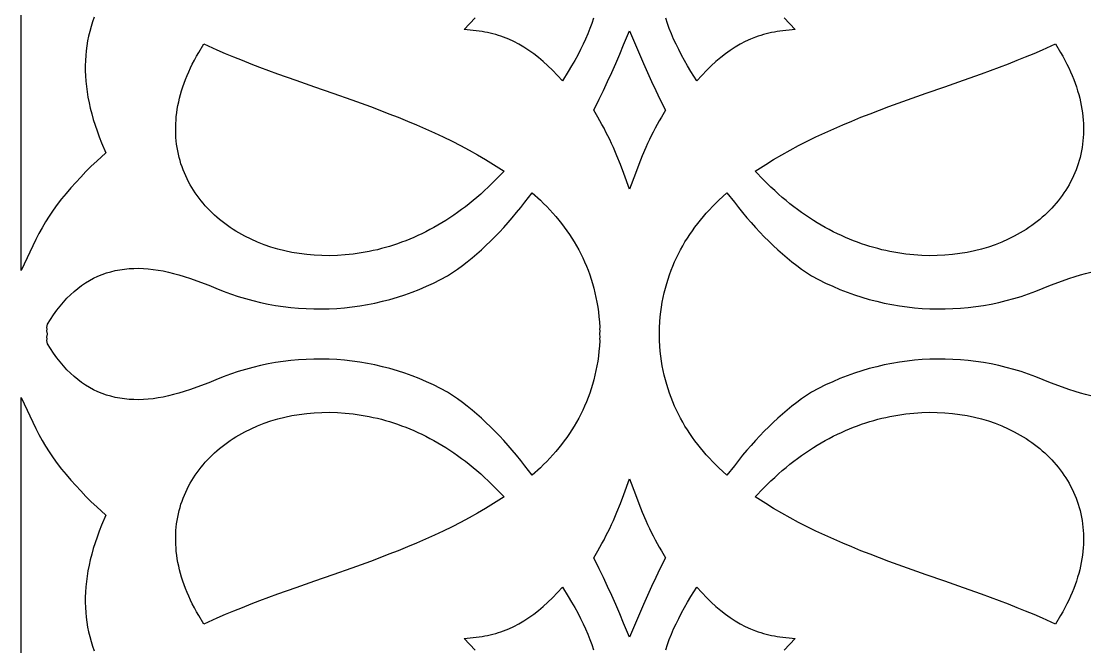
# Model space of a CAD drawing. Extents: x -280 to 280, y -610 to 610.
# Drawn here: x -200 to -112.5, y 315.7 to 367.1 of the extents above; entities that cross this region are included whole.
import ezdxf

# ---------------------------------------------------------------- set-up
doc = ezdxf.new("R2010")
doc.units = 0
doc.layers.add('LAYER_1', color=18, linetype='CONTINUOUS')

msp = doc.modelspace()

# ---------------------------------------------------------------- linework, layer by layer
at = {"layer": 'LAYER_1'}
for points in [[(-194.001, 367.421), (-194.137, 367.039), (-194.259, 366.653), (-194.368, 366.265), (-194.462, 365.872), (-194.544, 365.477), (-194.611, 365.077), (-194.665, 364.674), (-194.705, 364.267), (-194.731, 363.855), (-194.743, 363.439), (-194.741, 363.019), (-194.725, 362.594), (-194.695, 362.165), (-194.651, 361.73), (-194.592, 361.291), (-194.519, 360.847), (-194.432, 360.397), (-194.33, 359.943), (-194.213, 359.482), (-194.082, 359.017), (-193.936, 358.546), (-193.775, 358.069), (-193.599, 357.587), (-193.408, 357.099), (-193.062, 356.273), (-193.791, 355.599), (-194.245, 355.164), (-194.686, 354.726), (-195.114, 354.285), (-195.529, 353.839), (-195.929, 353.389), (-196.315, 352.936), (-196.686, 352.478), (-197.041, 352.015), (-197.38, 351.548), (-197.703, 351.076), (-198.008, 350.6), (-198.296, 350.118), (-198.566, 349.631), (-198.817, 349.139), (-199.999, 346.608), (-199.999, 382.114)], [(-152.968, 367.336), (-153.109, 366.916), (-153.264, 366.493), (-153.434, 366.065), (-153.619, 365.633), (-153.819, 365.197), (-154.033, 364.758), (-154.263, 364.315), (-154.507, 363.869), (-154.768, 363.421), (-155.043, 362.971), (-155.526, 362.206), (-156.34, 363.066), (-156.717, 363.437), (-157.099, 363.786), (-157.486, 364.113), (-157.879, 364.419), (-158.278, 364.702), (-158.682, 364.964), (-159.091, 365.203), (-159.507, 365.419), (-159.928, 365.613), (-160.358, 365.786), (-160.571, 365.863), (-160.789, 365.934), (-161.008, 366), (-161.229, 366.061), (-161.452, 366.115), (-161.676, 366.164), (-161.902, 366.207), (-162.13, 366.245), (-162.36, 366.276), (-163.597, 366.413), (-162.691, 367.376)], [(-137.309, 367.376), (-136.403, 366.413), (-137.64, 366.276), (-137.87, 366.245), (-138.098, 366.207), (-138.324, 366.164), (-138.548, 366.115), (-138.771, 366.061), (-138.992, 366), (-139.211, 365.934), (-139.429, 365.863), (-139.642, 365.786), (-140.072, 365.613), (-140.493, 365.419), (-140.909, 365.203), (-141.318, 364.964), (-141.722, 364.702), (-142.121, 364.419), (-142.514, 364.113), (-142.901, 363.786), (-143.283, 363.437), (-143.66, 363.066), (-144.474, 362.206), (-144.957, 362.971), (-145.232, 363.421), (-145.493, 363.869), (-145.737, 364.315), (-145.967, 364.758), (-146.181, 365.197), (-146.381, 365.633), (-146.566, 366.065), (-146.736, 366.493), (-146.891, 366.916), (-147.032, 367.336)], [(-112.093, 336.28), (-112.517, 336.385), (-112.946, 336.505), (-113.378, 336.639), (-113.911, 336.816), (-114.426, 336.994), (-115.408, 337.349), (-116.002, 337.608), (-116.601, 337.849), (-117.205, 338.072), (-117.813, 338.276), (-118.425, 338.461), (-119.041, 338.629), (-119.66, 338.778), (-120.282, 338.909), (-120.906, 339.021), (-121.533, 339.115), (-122.161, 339.191), (-122.79, 339.249), (-123.42, 339.288), (-124.051, 339.309), (-124.682, 339.312), (-125.313, 339.297), (-125.943, 339.264), (-126.571, 339.212), (-127.199, 339.143), (-127.824, 339.055), (-128.448, 338.949), (-129.068, 338.825), (-129.686, 338.683), (-130.3, 338.523), (-130.91, 338.345), (-131.516, 338.149), (-132.118, 337.935), (-132.714, 337.702), (-133.306, 337.452), (-133.891, 337.184), (-134.47, 336.898), (-135.043, 336.594), (-135.455, 336.318), (-135.862, 336.031), (-136.263, 335.734), (-136.66, 335.427), (-137.051, 335.109), (-137.437, 334.782), (-137.818, 334.444), (-138.195, 334.096), (-138.567, 333.739), (-138.934, 333.372), (-139.297, 332.995), (-139.656, 332.609), (-140.01, 332.213), (-140.361, 331.808), (-140.708, 331.394), (-141.05, 330.97), (-141.391, 330.536), (-141.999, 329.755), (-142.663, 330.374), (-142.93, 330.633), (-143.191, 330.897), (-143.446, 331.165), (-143.695, 331.438), (-143.938, 331.715), (-144.174, 331.998), (-144.404, 332.285), (-144.627, 332.577), (-144.843, 332.874), (-145.052, 333.176), (-145.254, 333.484), (-145.448, 333.796), (-145.635, 334.114), (-145.814, 334.438), (-145.985, 334.767), (-146.148, 335.101), (-146.304, 335.44), (-146.451, 335.786), (-146.589, 336.137), (-146.719, 336.493), (-146.84, 336.856), (-146.953, 337.224), (-147.056, 337.598), (-147.15, 337.977), (-147.235, 338.363), (-147.311, 338.755), (-147.377, 339.152), (-147.433, 339.556), (-147.48, 339.965), (-147.517, 340.381), (-147.545, 340.831), (-147.537, 340.965), (-147.545, 341.099), (-147.529, 341.373), (-147.545, 341.646), (-147.537, 341.78), (-147.545, 341.914), (-147.517, 342.364), (-147.48, 342.78), (-147.433, 343.19), (-147.377, 343.593), (-147.311, 343.991), (-147.235, 344.382), (-147.15, 344.768), (-147.056, 345.148), (-146.953, 345.522), (-146.84, 345.89), (-146.719, 346.252), (-146.589, 346.609), (-146.451, 346.96), (-146.304, 347.305), (-146.148, 347.645), (-145.985, 347.979), (-145.814, 348.308), (-145.635, 348.631), (-145.448, 348.949), (-145.254, 349.262), (-145.052, 349.569), (-144.843, 349.871), (-144.627, 350.168), (-144.404, 350.461), (-144.174, 350.748), (-143.938, 351.03), (-143.695, 351.307), (-143.446, 351.58), (-143.191, 351.848), (-142.93, 352.112), (-142.663, 352.371), (-141.999, 352.991), (-141.391, 352.209), (-141.05, 351.775), (-140.708, 351.352), (-140.361, 350.937), (-140.01, 350.532), (-139.656, 350.137), (-139.297, 349.75), (-138.934, 349.374), (-138.567, 349.006), (-138.195, 348.649), (-137.818, 348.301), (-137.437, 347.964), (-137.051, 347.636), (-136.66, 347.318), (-136.263, 347.011), (-135.862, 346.714), (-135.455, 346.427), (-135.043, 346.151), (-134.47, 345.847), (-133.891, 345.561), (-133.306, 345.293), (-132.714, 345.043), (-132.118, 344.811), (-131.516, 344.597), (-130.91, 344.4), (-130.3, 344.222), (-129.686, 344.062), (-129.068, 343.92), (-128.448, 343.796), (-127.824, 343.69), (-127.199, 343.603), (-126.571, 343.533), (-125.943, 343.481), (-125.313, 343.448), (-124.682, 343.433), (-124.051, 343.436), (-123.42, 343.457), (-122.79, 343.497), (-122.161, 343.554), (-121.533, 343.63), (-120.906, 343.724), (-120.282, 343.837), (-119.66, 343.968), (-119.041, 344.117), (-118.425, 344.284), (-117.813, 344.47), (-117.205, 344.674), (-116.601, 344.896), (-116.002, 345.137), (-115.408, 345.396), (-114.426, 345.752), (-113.911, 345.93), (-113.378, 346.107), (-112.946, 346.24), (-112.517, 346.36), (-112.093, 346.465)], [(-199.999, 300.631), (-199.999, 336.137), (-198.817, 333.606), (-198.566, 333.114), (-198.296, 332.627), (-198.008, 332.146), (-197.703, 331.669), (-197.38, 331.197), (-197.041, 330.73), (-196.686, 330.268), (-196.315, 329.81), (-195.929, 329.356), (-195.529, 328.906), (-195.114, 328.461), (-194.686, 328.019), (-194.245, 327.581), (-193.791, 327.147), (-193.062, 326.473), (-193.408, 325.646), (-193.599, 325.158), (-193.775, 324.676), (-193.936, 324.199), (-194.082, 323.728), (-194.213, 323.263), (-194.33, 322.803), (-194.432, 322.348), (-194.519, 321.899), (-194.592, 321.454), (-194.651, 321.015), (-194.695, 320.581), (-194.725, 320.151), (-194.741, 319.726), (-194.743, 319.306), (-194.731, 318.89), (-194.705, 318.479), (-194.665, 318.071), (-194.611, 317.668), (-194.544, 317.269), (-194.462, 316.873), (-194.368, 316.481), (-194.259, 316.092), (-194.137, 315.706), (-194.001, 315.324)], [(-162.691, 315.369), (-163.597, 316.332), (-162.36, 316.469), (-162.13, 316.501), (-161.902, 316.538), (-161.676, 316.581), (-161.452, 316.63), (-161.229, 316.685), (-161.008, 316.745), (-160.789, 316.811), (-160.571, 316.883), (-160.358, 316.959), (-159.928, 317.132), (-159.507, 317.326), (-159.091, 317.543), (-158.682, 317.782), (-158.278, 318.043), (-157.879, 318.326), (-157.486, 318.632), (-157.099, 318.959), (-156.717, 319.309), (-156.34, 319.679), (-155.526, 320.54), (-155.043, 319.775), (-154.768, 319.325), (-154.507, 318.876), (-154.263, 318.43), (-154.033, 317.987), (-153.819, 317.548), (-153.619, 317.112), (-153.434, 316.681), (-153.264, 316.253), (-153.109, 315.829), (-152.968, 315.41)], [(-147.032, 315.41), (-146.891, 315.829), (-146.736, 316.253), (-146.566, 316.681), (-146.381, 317.112), (-146.181, 317.548), (-145.967, 317.987), (-145.737, 318.43), (-145.493, 318.876), (-145.232, 319.325), (-144.957, 319.775), (-144.474, 320.54), (-143.66, 319.679), (-143.283, 319.309), (-142.901, 318.959), (-142.514, 318.632), (-142.121, 318.326), (-141.722, 318.043), (-141.318, 317.782), (-140.909, 317.543), (-140.493, 317.326), (-140.072, 317.132), (-139.642, 316.959), (-139.429, 316.883), (-139.211, 316.811), (-138.992, 316.745), (-138.771, 316.685), (-138.548, 316.63), (-138.324, 316.581), (-138.098, 316.538), (-137.87, 316.501), (-137.64, 316.469), (-136.403, 316.332), (-137.309, 315.369)]]:
    msp.add_lwpolyline(points, dxfattribs=at)
for points in [[(-149.507, 365.142), (-149.186, 364.378), (-148.86, 363.622), (-148.53, 362.874), (-148.195, 362.136), (-147.855, 361.408), (-147.51, 360.689), (-147.055, 359.773), (-147.38, 359.212), (-147.56, 358.905), (-147.731, 358.6), (-147.897, 358.294), (-148.058, 357.985), (-148.215, 357.673), (-148.368, 357.357), (-148.519, 357.036), (-148.666, 356.71), (-148.956, 356.032), (-149.241, 355.321), (-149.527, 354.568), (-150, 353.294), (-150.473, 354.568), (-150.759, 355.321), (-151.044, 356.032), (-151.334, 356.71), (-151.481, 357.036), (-151.632, 357.357), (-151.785, 357.673), (-151.942, 357.985), (-152.103, 358.294), (-152.269, 358.6), (-152.44, 358.905), (-152.62, 359.212), (-152.945, 359.773), (-152.49, 360.689), (-152.145, 361.408), (-151.805, 362.136), (-151.47, 362.874), (-151.14, 363.622), (-150.814, 364.378), (-150.493, 365.142), (-150, 366.316)], [(-183.927, 364.75), (-183.246, 364.455), (-182.552, 364.166), (-181.847, 363.882), (-181.132, 363.602), (-180.409, 363.326), (-178.934, 362.782), (-177.433, 362.246), (-175.913, 361.712), (-174.38, 361.175), (-172.842, 360.63), (-171.305, 360.071), (-170.539, 359.784), (-169.776, 359.492), (-169.018, 359.193), (-168.264, 358.888), (-167.515, 358.575), (-166.773, 358.255), (-166.039, 357.925), (-165.313, 357.585), (-164.596, 357.235), (-163.889, 356.874), (-163.193, 356.502), (-162.509, 356.116), (-161.837, 355.718), (-161.185, 355.309), (-160.314, 354.764), (-161.019, 354.055), (-161.317, 353.752), (-161.621, 353.455), (-161.928, 353.166), (-162.237, 352.885), (-162.548, 352.612), (-162.861, 352.347), (-163.177, 352.09), (-163.494, 351.842), (-163.812, 351.601), (-164.133, 351.369), (-164.455, 351.144), (-164.778, 350.927), (-165.103, 350.718), (-165.429, 350.517), (-165.756, 350.323), (-166.085, 350.137), (-166.414, 349.959), (-166.744, 349.788), (-167.075, 349.624), (-167.406, 349.468), (-167.738, 349.32), (-168.071, 349.179), (-168.403, 349.045), (-168.737, 348.918), (-169.07, 348.798), (-169.403, 348.686), (-169.736, 348.58), (-170.069, 348.482), (-170.402, 348.391), (-170.734, 348.306), (-171.066, 348.228), (-171.397, 348.158), (-171.728, 348.093), (-172.058, 348.036), (-172.387, 347.985), (-172.717, 347.941), (-173.368, 347.872), (-174.016, 347.829), (-174.658, 347.811), (-175.293, 347.818), (-175.921, 347.849), (-176.541, 347.905), (-177.152, 347.984), (-177.753, 348.086), (-178.343, 348.211), (-178.923, 348.358), (-179.49, 348.527), (-180.044, 348.717), (-180.584, 348.929), (-181.11, 349.161), (-181.621, 349.414), (-182.113, 349.685), (-182.356, 349.83), (-182.593, 349.979), (-182.825, 350.132), (-183.053, 350.29), (-183.276, 350.453), (-183.494, 350.62), (-183.708, 350.792), (-183.916, 350.968), (-184.12, 351.15), (-184.318, 351.335), (-184.511, 351.525), (-184.698, 351.719), (-184.88, 351.918), (-185.057, 352.12), (-185.228, 352.327), (-185.392, 352.538), (-185.551, 352.754), (-185.704, 352.973), (-185.851, 353.196), (-185.991, 353.423), (-186.125, 353.654), (-186.252, 353.889), (-186.373, 354.127), (-186.487, 354.369), (-186.594, 354.615), (-186.694, 354.864), (-186.787, 355.117), (-186.873, 355.372), (-186.951, 355.632), (-187.022, 355.894), (-187.086, 356.16), (-187.141, 356.428), (-187.189, 356.7), (-187.229, 356.974), (-187.262, 357.251), (-187.286, 357.531), (-187.302, 357.814), (-187.309, 358.099), (-187.309, 358.386), (-187.3, 358.676), (-187.282, 358.968), (-187.256, 359.263), (-187.221, 359.559), (-187.177, 359.858), (-187.125, 360.158), (-187.063, 360.461), (-186.993, 360.765), (-186.913, 361.071), (-186.825, 361.379), (-186.727, 361.688), (-186.62, 361.999), (-186.503, 362.312), (-186.377, 362.626), (-186.241, 362.941), (-186.096, 363.258), (-185.941, 363.576), (-185.776, 363.895), (-185.601, 364.216), (-185.417, 364.537), (-184.997, 365.232)], [(-114.583, 364.537), (-114.399, 364.216), (-114.224, 363.895), (-114.059, 363.576), (-113.904, 363.258), (-113.759, 362.941), (-113.623, 362.626), (-113.497, 362.312), (-113.38, 361.999), (-113.273, 361.688), (-113.175, 361.379), (-113.087, 361.071), (-113.007, 360.765), (-112.937, 360.461), (-112.875, 360.158), (-112.823, 359.858), (-112.779, 359.559), (-112.744, 359.263), (-112.718, 358.968), (-112.7, 358.676), (-112.691, 358.386), (-112.691, 358.099), (-112.698, 357.814), (-112.714, 357.531), (-112.738, 357.251), (-112.771, 356.974), (-112.811, 356.7), (-112.859, 356.428), (-112.914, 356.16), (-112.978, 355.894), (-113.049, 355.632), (-113.127, 355.372), (-113.213, 355.117), (-113.306, 354.864), (-113.406, 354.615), (-113.513, 354.369), (-113.627, 354.127), (-113.748, 353.889), (-113.875, 353.654), (-114.009, 353.423), (-114.149, 353.196), (-114.296, 352.973), (-114.449, 352.754), (-114.608, 352.538), (-114.772, 352.327), (-114.943, 352.12), (-115.12, 351.918), (-115.302, 351.719), (-115.489, 351.525), (-115.682, 351.335), (-115.88, 351.15), (-116.084, 350.968), (-116.292, 350.792), (-116.506, 350.62), (-116.724, 350.453), (-116.947, 350.29), (-117.175, 350.132), (-117.407, 349.979), (-117.644, 349.83), (-117.887, 349.685), (-118.379, 349.414), (-118.89, 349.161), (-119.416, 348.929), (-119.956, 348.717), (-120.51, 348.527), (-121.077, 348.358), (-121.657, 348.211), (-122.247, 348.086), (-122.848, 347.984), (-123.459, 347.905), (-124.079, 347.849), (-124.707, 347.818), (-125.342, 347.811), (-125.984, 347.829), (-126.632, 347.872), (-127.283, 347.941), (-127.613, 347.985), (-127.942, 348.036), (-128.272, 348.093), (-128.603, 348.158), (-128.934, 348.228), (-129.266, 348.306), (-129.598, 348.391), (-129.931, 348.482), (-130.264, 348.58), (-130.597, 348.686), (-130.93, 348.798), (-131.263, 348.918), (-131.597, 349.045), (-131.929, 349.179), (-132.262, 349.32), (-132.594, 349.468), (-132.925, 349.624), (-133.256, 349.788), (-133.586, 349.959), (-133.915, 350.137), (-134.244, 350.323), (-134.571, 350.517), (-134.897, 350.718), (-135.222, 350.927), (-135.545, 351.144), (-135.867, 351.369), (-136.188, 351.601), (-136.506, 351.842), (-136.823, 352.09), (-137.139, 352.347), (-137.452, 352.612), (-137.763, 352.885), (-138.072, 353.166), (-138.379, 353.455), (-138.683, 353.752), (-138.981, 354.055), (-139.686, 354.764), (-138.815, 355.309), (-138.163, 355.718), (-137.491, 356.116), (-136.807, 356.502), (-136.111, 356.874), (-135.404, 357.235), (-134.687, 357.585), (-133.961, 357.925), (-133.227, 358.255), (-132.485, 358.575), (-131.736, 358.888), (-130.982, 359.193), (-130.224, 359.492), (-129.461, 359.784), (-128.695, 360.071), (-127.158, 360.63), (-125.62, 361.175), (-124.087, 361.712), (-122.567, 362.246), (-121.066, 362.782), (-119.591, 363.326), (-118.868, 363.602), (-118.153, 363.882), (-117.448, 364.166), (-116.754, 364.455), (-116.073, 364.75), (-115.003, 365.232)], [(-157.337, 352.371), (-157.07, 352.112), (-156.809, 351.848), (-156.554, 351.58), (-156.305, 351.307), (-156.062, 351.03), (-155.826, 350.748), (-155.596, 350.461), (-155.373, 350.168), (-155.157, 349.871), (-154.948, 349.569), (-154.746, 349.262), (-154.552, 348.949), (-154.365, 348.631), (-154.186, 348.308), (-154.015, 347.979), (-153.852, 347.645), (-153.696, 347.305), (-153.549, 346.96), (-153.411, 346.609), (-153.281, 346.252), (-153.16, 345.89), (-153.047, 345.522), (-152.944, 345.148), (-152.85, 344.768), (-152.765, 344.382), (-152.689, 343.991), (-152.623, 343.593), (-152.567, 343.19), (-152.52, 342.78), (-152.483, 342.364), (-152.455, 341.914), (-152.463, 341.78), (-152.455, 341.646), (-152.471, 341.373), (-152.455, 341.099), (-152.463, 340.965), (-152.455, 340.831), (-152.483, 340.381), (-152.52, 339.965), (-152.567, 339.556), (-152.623, 339.152), (-152.689, 338.755), (-152.765, 338.363), (-152.85, 337.977), (-152.944, 337.598), (-153.047, 337.224), (-153.16, 336.856), (-153.281, 336.493), (-153.411, 336.137), (-153.549, 335.786), (-153.696, 335.44), (-153.852, 335.101), (-154.015, 334.767), (-154.186, 334.438), (-154.365, 334.114), (-154.552, 333.796), (-154.746, 333.484), (-154.948, 333.176), (-155.157, 332.874), (-155.373, 332.577), (-155.596, 332.285), (-155.826, 331.998), (-156.062, 331.715), (-156.305, 331.438), (-156.554, 331.165), (-156.809, 330.897), (-157.07, 330.633), (-157.337, 330.374), (-158.001, 329.755), (-158.609, 330.536), (-158.95, 330.97), (-159.292, 331.394), (-159.639, 331.808), (-159.99, 332.213), (-160.344, 332.609), (-160.703, 332.995), (-161.066, 333.372), (-161.433, 333.739), (-161.805, 334.096), (-162.182, 334.444), (-162.563, 334.782), (-162.949, 335.109), (-163.34, 335.427), (-163.737, 335.734), (-164.138, 336.031), (-164.545, 336.318), (-164.957, 336.594), (-165.53, 336.898), (-166.109, 337.184), (-166.694, 337.452), (-167.286, 337.702), (-167.882, 337.935), (-168.484, 338.149), (-169.09, 338.345), (-169.7, 338.523), (-170.314, 338.683), (-170.932, 338.825), (-171.552, 338.949), (-172.176, 339.055), (-172.801, 339.143), (-173.429, 339.212), (-174.057, 339.264), (-174.687, 339.297), (-175.318, 339.312), (-175.949, 339.309), (-176.58, 339.288), (-177.21, 339.249), (-177.839, 339.191), (-178.467, 339.115), (-179.094, 339.021), (-179.718, 338.909), (-180.34, 338.778), (-180.959, 338.629), (-181.575, 338.461), (-182.187, 338.276), (-182.795, 338.072), (-183.399, 337.849), (-183.998, 337.608), (-184.592, 337.349), (-185.574, 336.994), (-186.089, 336.816), (-186.622, 336.639), (-187.054, 336.505), (-187.483, 336.385), (-187.907, 336.28), (-188.327, 336.19), (-188.743, 336.114), (-189.155, 336.054), (-189.562, 336.01), (-189.964, 335.982), (-190.362, 335.969), (-190.755, 335.973), (-191.144, 335.994), (-191.527, 336.031), (-191.905, 336.086), (-192.278, 336.158), (-192.646, 336.248), (-193.007, 336.355), (-193.363, 336.481), (-193.712, 336.625), (-194.055, 336.786), (-194.391, 336.967), (-194.72, 337.165), (-195.042, 337.383), (-195.357, 337.618), (-195.664, 337.872), (-195.964, 338.145), (-196.256, 338.436), (-196.54, 338.745), (-196.816, 339.073), (-197.084, 339.42), (-197.345, 339.785), (-197.598, 340.169), (-197.838, 340.565), (-197.912, 340.831), (-197.875, 340.965), (-197.912, 341.099), (-197.838, 341.365), (-197.838, 341.366), (-197.838, 341.368), (-197.838, 341.371), (-197.838, 341.373), (-197.838, 341.375), (-197.838, 341.377), (-197.838, 341.379), (-197.838, 341.38), (-197.912, 341.646), (-197.875, 341.78), (-197.912, 341.914), (-197.838, 342.18), (-197.598, 342.576), (-197.345, 342.96), (-197.084, 343.325), (-196.816, 343.672), (-196.54, 344), (-196.256, 344.31), (-195.964, 344.601), (-195.664, 344.873), (-195.357, 345.127), (-195.042, 345.363), (-194.72, 345.58), (-194.391, 345.779), (-194.055, 345.959), (-193.712, 346.121), (-193.363, 346.265), (-193.007, 346.39), (-192.646, 346.498), (-192.278, 346.587), (-191.905, 346.659), (-191.527, 346.714), (-191.144, 346.752), (-190.755, 346.772), (-190.362, 346.776), (-189.964, 346.764), (-189.562, 346.735), (-189.155, 346.691), (-188.743, 346.631), (-188.327, 346.556), (-187.907, 346.465), (-187.483, 346.36), (-187.054, 346.24), (-186.622, 346.107), (-186.089, 345.93), (-185.574, 345.752), (-184.592, 345.396), (-183.998, 345.137), (-183.399, 344.896), (-182.795, 344.674), (-182.187, 344.47), (-181.575, 344.284), (-180.959, 344.117), (-180.34, 343.968), (-179.718, 343.837), (-179.094, 343.724), (-178.467, 343.63), (-177.839, 343.554), (-177.21, 343.497), (-176.58, 343.457), (-175.949, 343.436), (-175.318, 343.433), (-174.687, 343.448), (-174.057, 343.481), (-173.429, 343.533), (-172.801, 343.603), (-172.176, 343.69), (-171.552, 343.796), (-170.932, 343.92), (-170.314, 344.062), (-169.7, 344.222), (-169.09, 344.4), (-168.484, 344.597), (-167.882, 344.811), (-167.286, 345.043), (-166.694, 345.293), (-166.109, 345.561), (-165.53, 345.847), (-164.957, 346.151), (-164.545, 346.427), (-164.138, 346.714), (-163.737, 347.011), (-163.34, 347.318), (-162.949, 347.636), (-162.563, 347.964), (-162.182, 348.301), (-161.805, 348.649), (-161.433, 349.006), (-161.066, 349.374), (-160.703, 349.75), (-160.344, 350.137), (-159.99, 350.532), (-159.639, 350.937), (-159.292, 351.352), (-158.95, 351.775), (-158.609, 352.209), (-158.001, 352.991)], [(-174.016, 334.916), (-173.368, 334.873), (-172.717, 334.805), (-172.387, 334.76), (-172.058, 334.709), (-171.728, 334.652), (-171.397, 334.588), (-171.066, 334.517), (-170.734, 334.439), (-170.402, 334.355), (-170.069, 334.263), (-169.736, 334.165), (-169.403, 334.06), (-169.07, 333.947), (-168.737, 333.828), (-168.403, 333.701), (-168.071, 333.567), (-167.738, 333.426), (-167.406, 333.277), (-167.075, 333.121), (-166.744, 332.958), (-166.414, 332.787), (-166.085, 332.608), (-165.756, 332.422), (-165.429, 332.229), (-165.103, 332.027), (-164.778, 331.818), (-164.455, 331.601), (-164.133, 331.377), (-163.812, 331.144), (-163.494, 330.904), (-163.177, 330.655), (-162.861, 330.398), (-162.548, 330.134), (-162.237, 329.861), (-161.928, 329.58), (-161.621, 329.291), (-161.317, 328.993), (-161.019, 328.691), (-160.314, 327.982), (-161.185, 327.436), (-161.837, 327.027), (-162.509, 326.629), (-163.193, 326.244), (-163.889, 325.871), (-164.596, 325.51), (-165.313, 325.16), (-166.039, 324.821), (-166.773, 324.491), (-167.515, 324.17), (-168.264, 323.857), (-169.018, 323.552), (-169.776, 323.254), (-170.539, 322.962), (-171.305, 322.675), (-172.842, 322.116), (-174.38, 321.57), (-175.913, 321.033), (-177.433, 320.499), (-178.934, 319.963), (-180.409, 319.419), (-181.132, 319.144), (-181.847, 318.864), (-182.552, 318.58), (-183.246, 318.29), (-183.927, 317.996), (-184.997, 317.513), (-185.417, 318.208), (-185.601, 318.53), (-185.776, 318.85), (-185.941, 319.169), (-186.096, 319.487), (-186.241, 319.804), (-186.377, 320.119), (-186.503, 320.433), (-186.62, 320.746), (-186.727, 321.057), (-186.825, 321.366), (-186.913, 321.674), (-186.993, 321.98), (-187.063, 322.285), (-187.125, 322.587), (-187.177, 322.888), (-187.221, 323.186), (-187.256, 323.483), (-187.282, 323.777), (-187.3, 324.069), (-187.309, 324.359), (-187.309, 324.647), (-187.302, 324.932), (-187.286, 325.214), (-187.262, 325.494), (-187.229, 325.771), (-187.189, 326.046), (-187.141, 326.317), (-187.086, 326.586), (-187.022, 326.851), (-186.951, 327.114), (-186.873, 327.373), (-186.787, 327.629), (-186.694, 327.881), (-186.594, 328.131), (-186.487, 328.376), (-186.373, 328.618), (-186.252, 328.857), (-186.125, 329.091), (-185.991, 329.322), (-185.851, 329.549), (-185.704, 329.773), (-185.551, 329.992), (-185.392, 330.207), (-185.228, 330.418), (-185.057, 330.625), (-184.88, 330.828), (-184.698, 331.026), (-184.511, 331.22), (-184.318, 331.41), (-184.12, 331.596), (-183.916, 331.777), (-183.708, 331.953), (-183.494, 332.125), (-183.276, 332.293), (-183.053, 332.455), (-182.825, 332.613), (-182.593, 332.767), (-182.356, 332.915), (-182.113, 333.06), (-181.621, 333.332), (-181.11, 333.584), (-180.584, 333.817), (-180.044, 334.028), (-179.49, 334.219), (-178.923, 334.388), (-178.343, 334.535), (-177.753, 334.66), (-177.152, 334.762), (-176.541, 334.841), (-175.921, 334.896), (-175.293, 334.927), (-174.658, 334.934)], [(-124.707, 334.927), (-124.079, 334.896), (-123.459, 334.841), (-122.848, 334.762), (-122.247, 334.66), (-121.657, 334.535), (-121.077, 334.388), (-120.51, 334.219), (-119.956, 334.028), (-119.416, 333.817), (-118.89, 333.584), (-118.379, 333.332), (-117.887, 333.06), (-117.644, 332.915), (-117.407, 332.767), (-117.175, 332.613), (-116.947, 332.455), (-116.724, 332.293), (-116.506, 332.125), (-116.292, 331.953), (-116.084, 331.777), (-115.88, 331.596), (-115.682, 331.41), (-115.489, 331.22), (-115.302, 331.026), (-115.12, 330.828), (-114.943, 330.625), (-114.772, 330.418), (-114.608, 330.207), (-114.449, 329.992), (-114.296, 329.773), (-114.149, 329.549), (-114.009, 329.322), (-113.875, 329.091), (-113.748, 328.857), (-113.627, 328.618), (-113.513, 328.376), (-113.406, 328.131), (-113.306, 327.881), (-113.213, 327.629), (-113.127, 327.373), (-113.049, 327.114), (-112.978, 326.851), (-112.914, 326.586), (-112.859, 326.317), (-112.811, 326.046), (-112.771, 325.771), (-112.738, 325.494), (-112.714, 325.214), (-112.698, 324.932), (-112.691, 324.647), (-112.691, 324.359), (-112.7, 324.069), (-112.718, 323.777), (-112.744, 323.483), (-112.779, 323.186), (-112.823, 322.888), (-112.875, 322.587), (-112.937, 322.285), (-113.007, 321.98), (-113.087, 321.674), (-113.175, 321.366), (-113.273, 321.057), (-113.38, 320.746), (-113.497, 320.433), (-113.623, 320.119), (-113.759, 319.804), (-113.904, 319.487), (-114.059, 319.169), (-114.224, 318.85), (-114.399, 318.53), (-114.583, 318.208), (-115.003, 317.513), (-116.073, 317.996), (-116.754, 318.29), (-117.448, 318.58), (-118.153, 318.864), (-118.868, 319.144), (-119.591, 319.419), (-121.066, 319.963), (-122.567, 320.499), (-124.087, 321.033), (-125.62, 321.57), (-127.158, 322.116), (-128.695, 322.675), (-129.461, 322.962), (-130.224, 323.254), (-130.982, 323.552), (-131.736, 323.857), (-132.485, 324.17), (-133.227, 324.491), (-133.961, 324.821), (-134.687, 325.16), (-135.404, 325.51), (-136.111, 325.871), (-136.807, 326.244), (-137.491, 326.629), (-138.163, 327.027), (-138.815, 327.436), (-139.686, 327.982), (-138.981, 328.691), (-138.683, 328.993), (-138.379, 329.291), (-138.072, 329.58), (-137.763, 329.861), (-137.452, 330.134), (-137.139, 330.398), (-136.823, 330.655), (-136.506, 330.904), (-136.188, 331.144), (-135.867, 331.377), (-135.545, 331.601), (-135.222, 331.818), (-134.897, 332.027), (-134.571, 332.229), (-134.244, 332.422), (-133.915, 332.608), (-133.586, 332.787), (-133.256, 332.958), (-132.925, 333.121), (-132.594, 333.277), (-132.262, 333.426), (-131.929, 333.567), (-131.597, 333.701), (-131.263, 333.828), (-130.93, 333.947), (-130.597, 334.06), (-130.264, 334.165), (-129.931, 334.263), (-129.598, 334.355), (-129.266, 334.439), (-128.934, 334.517), (-128.603, 334.588), (-128.272, 334.652), (-127.942, 334.709), (-127.613, 334.76), (-127.283, 334.805), (-126.632, 334.873), (-125.984, 334.916), (-125.342, 334.934)], [(-149.527, 328.177), (-149.241, 327.424), (-148.956, 326.713), (-148.666, 326.036), (-148.519, 325.709), (-148.368, 325.388), (-148.215, 325.072), (-148.058, 324.76), (-147.897, 324.452), (-147.731, 324.145), (-147.56, 323.841), (-147.38, 323.533), (-147.055, 322.972), (-147.51, 322.056), (-147.855, 321.338), (-148.195, 320.609), (-148.53, 319.871), (-148.86, 319.123), (-149.186, 318.367), (-149.507, 317.603), (-150, 316.429), (-150.493, 317.603), (-150.814, 318.367), (-151.14, 319.123), (-151.47, 319.871), (-151.805, 320.609), (-152.145, 321.338), (-152.49, 322.056), (-152.945, 322.972), (-152.62, 323.533), (-152.44, 323.841), (-152.269, 324.145), (-152.103, 324.452), (-151.942, 324.76), (-151.785, 325.072), (-151.632, 325.388), (-151.481, 325.709), (-151.334, 326.036), (-151.044, 326.713), (-150.759, 327.424), (-150.473, 328.177), (-150, 329.452)]]:
    msp.add_lwpolyline(points, close=True, dxfattribs=at)

doc.saveas('drawing.dxf')
